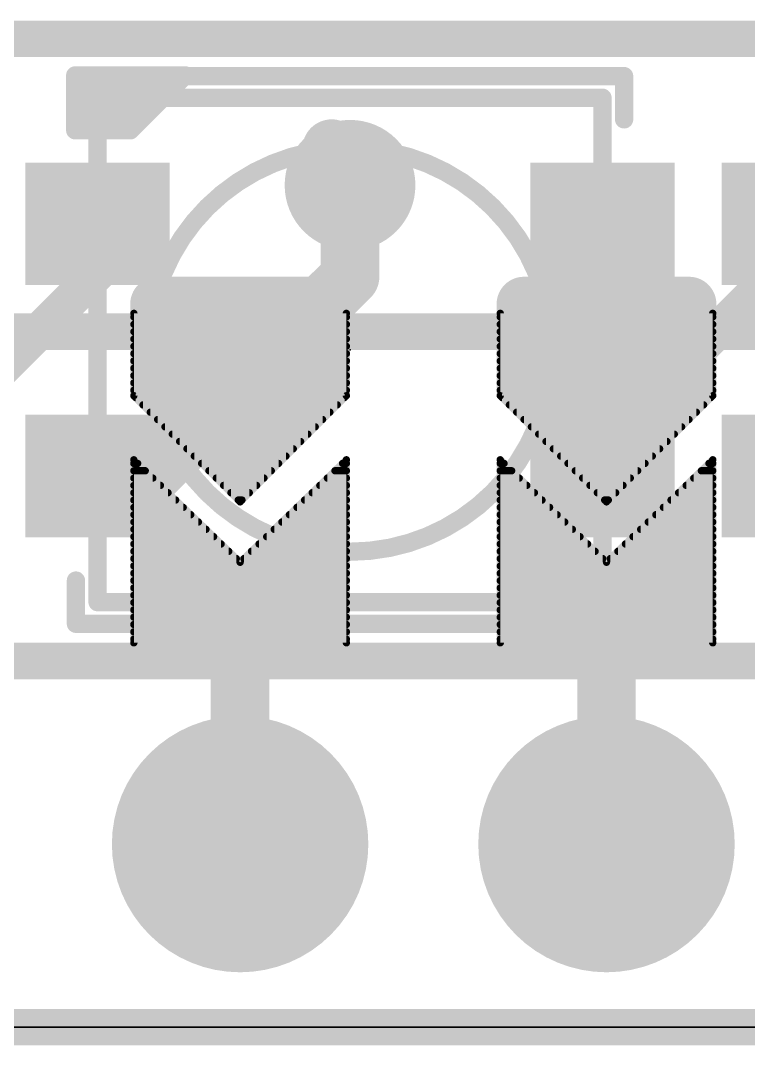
# Model space of a CAD drawing. Extents: x -9.8 to 63.1, y -5.4 to 29.5.
# Drawn here: x 25.15 to 30.19, y -0.13 to 6.98 of the extents above; entities that cross this region are included whole.
import ezdxf

# ---------------------------------------------------------------- set-up
doc = ezdxf.new("R2010")
doc.units = 0
for name, color, linetype in [('1', 12, 'CONTINUOUS'), ('16', 132, 'CONTINUOUS'), ('17', 110, 'CONTINUOUS'), ('18', 110, 'CONTINUOUS'), ('20', 4, 'CONTINUOUS'), ('21', 40, 'CONTINUOUS'), ('23', 53, 'CONTINUOUS'), ('47', 253, 'CONTINUOUS'), ('51', 253, 'CONTINUOUS')]:
    doc.layers.add(name, color=color, linetype=linetype)

# ---------------------------------------------------------------- blocks, each defined once
blk = doc.blocks.new('RECT')
blk.add_solid([(-0.5, -0.5), (0.5, -0.5), (-0.5, 0.5), (0.5, 0.5)])
blk = doc.blocks.new('ROUNDP')
at = {"const_width": 0.5}
blk.add_lwpolyline([(0, -0.25, 1), (0, 0.25, 1), (0, -0.25)], format="xyb", dxfattribs=at)
blk = doc.blocks.new('RECT121920X243840R50')
at = {"const_width": 0.1905}
blk.add_lwpolyline([(0.2858, -0.5715), (0.2858, 0.5715, 0.4142), (0.1905, 0.6668), (-0.1905, 0.6668, 0.4142), (-0.2858, 0.5715), (-0.2858, -0.5715, 0.4142), (-0.1905, -0.6668), (0.1905, -0.6668, 0.4142)], format="xyb", close=True, dxfattribs=at)
blk.add_solid([(-0.2159, -0.5969), (0.2159, -0.5969), (-0.2159, 0.5969), (0.2159, 0.5969)])
blk = doc.blocks.new('ROUNDV')
at = {"const_width": 0.5}
blk.add_lwpolyline([(0, -0.25, 1), (0, 0.25, 1), (0, -0.25)], format="xyb", dxfattribs=at)

msp = doc.modelspace()

# ---------------------------------------------------------------- linework, layer by layer
at = {"layer": '1'}
for points, const_width in [([(7.662, 6.858), (42.249, 6.858)], 0.254), ([(27.432, 5.207), (27.432, 5.842)], 0.4064), ([(25.682, 5.235), (25.682, 5.574)], 0.254), ([(29.182, 4.036), (30.508, 5.362)], 0.254), ([(26.049, 3.824), (27.432, 5.207)], 0.4064), ([(24.356, 3.909), (25.682, 5.235)], 0.254), ([(29.182, 3.824), (29.182, 4.036)], 0.254), ([(25.682, 3.824), (26.049, 3.824)], 0.4064), ([(7.747, 2.54), (45.339, 2.54)], 0.254), ([(0, 0), (50.8, 0)], 0.254)]:
    msp.add_lwpolyline(points, dxfattribs=dict(at, const_width=const_width))
for points, const_width in [([(27.5336, 5.842, 1), (27.3304, 5.842)], 0.2032), ([(25.7455, 5.574, 1), (25.6185, 5.574)], 0.127), ([(27.5038, 5.1352, 1), (27.3602, 5.2788)], 0.2032), ([(25.7269, 5.1901, 1), (25.6371, 5.2799)], 0.127), ([(25.6185, 5.235, 1), (25.7455, 5.235)], 0.127), ([(27.3304, 5.207, 1), (27.5336, 5.207)], 0.2032), ([(29.2455, 4.036, 1), (29.1185, 4.036)], 0.127), ([(29.1371, 4.0809, 1), (29.2269, 3.9911)], 0.127), ([(25.682, 3.9256, 1), (25.682, 3.7224)], 0.2032), ([(25.9772, 3.8958, 1), (26.1208, 3.7522)], 0.2032), ([(26.049, 3.7224, 1), (26.049, 3.9256)], 0.2032), ([(29.1185, 3.824, 1), (29.2455, 3.824)], 0.127)]:
    msp.add_lwpolyline(points, format="xyb", dxfattribs=dict(at, const_width=const_width))
at = {"layer": '16'}
for points, const_width in [([(27.432, 5.969), (27.305, 6.096)], 0.4064), ([(27.432, 5.842), (27.432, 5.969)], 0.4064), ([(25.9334, 4.953), (25.9334, 4.3815)], 0.0508), ([(27.4066, 4.953), (25.9334, 4.953)], 0.0508), ([(27.4066, 4.3815), (27.4066, 4.953)], 0.0508), ([(28.4734, 4.953), (28.4734, 4.3815)], 0.0508), ([(29.9466, 4.953), (28.4734, 4.953)], 0.0508), ([(29.9466, 4.3815), (29.9466, 4.953)], 0.0508), ([(26.67, 4.826), (24.13, 4.826)], 0.254), ([(25.9334, 4.9276), (27.4066, 4.9276)], 0.0508), ([(29.21, 4.826), (26.67, 4.826)], 0.254), ([(28.4734, 4.9276), (29.9466, 4.9276)], 0.0508), ([(31.75, 4.826), (29.21, 4.826)], 0.254), ([(25.9334, 4.8768), (27.4066, 4.8768)], 0.0508), ([(25.9334, 4.826), (27.4066, 4.826)], 0.0508), ([(28.4734, 4.8768), (29.9466, 4.8768)], 0.0508), ([(28.4734, 4.826), (29.9466, 4.826)], 0.0508), ([(25.9334, 4.7752), (27.4066, 4.7752)], 0.0508), ([(28.4734, 4.7752), (29.9466, 4.7752)], 0.0508), ([(25.9334, 4.7244), (27.4066, 4.7244)], 0.0508), ([(25.9334, 4.6736), (27.4066, 4.6736)], 0.0508), ([(28.4734, 4.7244), (29.9466, 4.7244)], 0.0508), ([(28.4734, 4.6736), (29.9466, 4.6736)], 0.0508), ([(25.9334, 4.6228), (27.4066, 4.6228)], 0.0508), ([(28.4734, 4.6228), (29.9466, 4.6228)], 0.0508), ([(25.9334, 4.572), (27.4066, 4.572)], 0.0508), ([(28.4734, 4.572), (29.9466, 4.572)], 0.0508), ([(25.9334, 4.5212), (27.4066, 4.5212)], 0.0508), ([(25.9334, 4.4704), (27.4066, 4.4704)], 0.0508), ([(28.4734, 4.5212), (29.9466, 4.5212)], 0.0508), ([(28.4734, 4.4704), (29.9466, 4.4704)], 0.0508), ([(25.9334, 4.4196), (27.4066, 4.4196)], 0.0508), ([(28.4734, 4.4196), (29.9466, 4.4196)], 0.0508), ([(25.9334, 4.3815), (26.67, 3.6449)], 0.0508), ([(25.9461, 4.3688), (27.3939, 4.3688)], 0.0508), ([(25.9969, 4.318), (27.3431, 4.318)], 0.0508), ([(26.67, 3.6449), (27.4066, 4.3815)], 0.0508), ([(28.4734, 4.3815), (29.21, 3.6449)], 0.0508), ([(28.4861, 4.3688), (29.9339, 4.3688)], 0.0508), ([(28.5369, 4.318), (29.8831, 4.318)], 0.0508), ([(29.21, 3.6449), (29.9466, 4.3815)], 0.0508), ([(26.0477, 4.2672), (27.2923, 4.2672)], 0.0508), ([(28.5877, 4.2672), (29.8323, 4.2672)], 0.0508), ([(26.0985, 4.2164), (27.2415, 4.2164)], 0.0508), ([(28.6385, 4.2164), (29.7815, 4.2164)], 0.0508), ([(26.1493, 4.1656), (27.1907, 4.1656)], 0.0508), ([(26.2001, 4.1148), (27.1399, 4.1148)], 0.0508), ([(28.6893, 4.1656), (29.7307, 4.1656)], 0.0508), ([(28.7401, 4.1148), (29.6799, 4.1148)], 0.0508), ([(26.2509, 4.064), (27.0891, 4.064)], 0.0508), ([(28.7909, 4.064), (29.6291, 4.064)], 0.0508), ([(26.3017, 4.0132), (27.0383, 4.0132)], 0.0508), ([(26.3525, 3.9624), (26.9875, 3.9624)], 0.0508), ([(28.8417, 4.0132), (29.5783, 4.0132)], 0.0508), ([(28.8925, 3.9624), (29.5275, 3.9624)], 0.0508), ([(25.9334, 3.937), (26.67, 3.2258)], 0.0508), ([(25.9334, 2.667), (25.9334, 3.937)], 0.0508), ([(25.9334, 3.9116), (25.9597, 3.9116)], 0.0508), ([(26.4033, 3.9116), (26.9367, 3.9116)], 0.0508), ([(26.67, 3.2258), (27.4066, 3.937)], 0.0508), ([(27.3803, 3.9116), (27.4066, 3.9116)], 0.0508), ([(27.4066, 3.937), (27.4066, 2.667)], 0.0508), ([(28.4734, 3.937), (29.21, 3.2258)], 0.0508), ([(28.4734, 2.667), (28.4734, 3.937)], 0.0508), ([(28.4734, 3.9116), (28.4997, 3.9116)], 0.0508), ([(28.9433, 3.9116), (29.4767, 3.9116)], 0.0508), ([(29.21, 3.2258), (29.9466, 3.937)], 0.0508), ([(29.9203, 3.9116), (29.9466, 3.9116)], 0.0508), ([(29.9466, 3.937), (29.9466, 2.667)], 0.0508), ([(25.9334, 3.8608), (26.0123, 3.8608)], 0.0508), ([(26.4541, 3.8608), (26.8859, 3.8608)], 0.0508), ([(27.3277, 3.8608), (27.4066, 3.8608)], 0.0508), ([(28.4734, 3.8608), (28.5523, 3.8608)], 0.0508), ([(28.9941, 3.8608), (29.4259, 3.8608)], 0.0508), ([(29.8677, 3.8608), (29.9466, 3.8608)], 0.0508), ([(25.9334, 3.81), (26.0649, 3.81)], 0.0508), ([(25.9334, 3.7592), (26.1176, 3.7592)], 0.0508), ([(26.5049, 3.81), (26.8351, 3.81)], 0.0508), ([(26.5557, 3.7592), (26.7843, 3.7592)], 0.0508), ([(27.2225, 3.7592), (27.4066, 3.7592)], 0.0508), ([(27.2751, 3.81), (27.4066, 3.81)], 0.0508), ([(28.4734, 3.81), (28.6049, 3.81)], 0.0508), ([(28.4734, 3.7592), (28.6576, 3.7592)], 0.0508), ([(29.0449, 3.81), (29.3751, 3.81)], 0.0508), ([(29.0957, 3.7592), (29.3243, 3.7592)], 0.0508), ([(29.7625, 3.7592), (29.9466, 3.7592)], 0.0508), ([(29.8151, 3.81), (29.9466, 3.81)], 0.0508), ([(25.9334, 3.7084), (26.1702, 3.7084)], 0.0508), ([(26.6065, 3.7084), (26.7335, 3.7084)], 0.0508), ([(27.1698, 3.7084), (27.4066, 3.7084)], 0.0508), ([(28.4734, 3.7084), (28.7102, 3.7084)], 0.0508), ([(29.1465, 3.7084), (29.2735, 3.7084)], 0.0508), ([(29.7098, 3.7084), (29.9466, 3.7084)], 0.0508), ([(25.9334, 3.6576), (26.2228, 3.6576)], 0.0508), ([(25.9334, 3.6068), (26.2754, 3.6068)], 0.0508), ([(26.6573, 3.6576), (26.6827, 3.6576)], 0.0508), ([(27.0646, 3.6068), (27.4066, 3.6068)], 0.0508), ([(27.1172, 3.6576), (27.4066, 3.6576)], 0.0508), ([(28.4734, 3.6576), (28.7628, 3.6576)], 0.0508), ([(28.4734, 3.6068), (28.8154, 3.6068)], 0.0508), ([(29.1973, 3.6576), (29.2227, 3.6576)], 0.0508), ([(29.6046, 3.6068), (29.9466, 3.6068)], 0.0508), ([(29.6572, 3.6576), (29.9466, 3.6576)], 0.0508), ([(25.9334, 3.556), (26.328, 3.556)], 0.0508), ([(27.012, 3.556), (27.4066, 3.556)], 0.0508), ([(28.4734, 3.556), (28.868, 3.556)], 0.0508), ([(29.552, 3.556), (29.9466, 3.556)], 0.0508), ([(25.9334, 3.5052), (26.3806, 3.5052)], 0.0508), ([(26.9594, 3.5052), (27.4066, 3.5052)], 0.0508), ([(28.4734, 3.5052), (28.9206, 3.5052)], 0.0508), ([(29.4994, 3.5052), (29.9466, 3.5052)], 0.0508), ([(25.9334, 3.4544), (26.4332, 3.4544)], 0.0508), ([(25.9334, 3.4036), (26.4859, 3.4036)], 0.0508), ([(26.8542, 3.4036), (27.4066, 3.4036)], 0.0508), ([(26.9068, 3.4544), (27.4066, 3.4544)], 0.0508), ([(28.4734, 3.4544), (28.9732, 3.4544)], 0.0508), ([(28.4734, 3.4036), (29.0259, 3.4036)], 0.0508), ([(29.3941, 3.4036), (29.9466, 3.4036)], 0.0508), ([(29.4468, 3.4544), (29.9466, 3.4544)], 0.0508), ([(25.9334, 3.3528), (26.5385, 3.3528)], 0.0508), ([(26.8015, 3.3528), (27.4066, 3.3528)], 0.0508), ([(28.4734, 3.3528), (29.0785, 3.3528)], 0.0508), ([(29.3415, 3.3528), (29.9466, 3.3528)], 0.0508), ([(25.9334, 3.302), (26.5911, 3.302)], 0.0508), ([(25.9334, 3.2512), (26.6437, 3.2512)], 0.0508), ([(26.6963, 3.2512), (27.4066, 3.2512)], 0.0508), ([(26.7489, 3.302), (27.4066, 3.302)], 0.0508), ([(28.4734, 3.302), (29.1311, 3.302)], 0.0508), ([(28.4734, 3.2512), (29.1837, 3.2512)], 0.0508), ([(29.2363, 3.2512), (29.9466, 3.2512)], 0.0508), ([(29.2889, 3.302), (29.9466, 3.302)], 0.0508), ([(25.9334, 3.2004), (27.4066, 3.2004)], 0.0508), ([(28.4734, 3.2004), (29.9466, 3.2004)], 0.0508), ([(25.9334, 3.1496), (27.4066, 3.1496)], 0.0508), ([(28.4734, 3.1496), (29.9466, 3.1496)], 0.0508), ([(25.9334, 3.0988), (27.4066, 3.0988)], 0.0508), ([(25.9334, 3.048), (27.4066, 3.048)], 0.0508), ([(28.4734, 3.0988), (29.9466, 3.0988)], 0.0508), ([(28.4734, 3.048), (29.9466, 3.048)], 0.0508), ([(25.9334, 2.9972), (27.4066, 2.9972)], 0.0508), ([(26.67, 1.27), (26.67, 2.794)], 0.4064), ([(28.4734, 2.9972), (29.9466, 2.9972)], 0.0508), ([(29.21, 1.27), (29.21, 2.794)], 0.4064), ([(25.9334, 2.9464), (27.4066, 2.9464)], 0.0508), ([(25.9334, 2.8956), (27.4066, 2.8956)], 0.0508), ([(28.4734, 2.9464), (29.9466, 2.9464)], 0.0508), ([(28.4734, 2.8956), (29.9466, 2.8956)], 0.0508), ([(25.9334, 2.8448), (27.4066, 2.8448)], 0.0508), ([(28.4734, 2.8448), (29.9466, 2.8448)], 0.0508), ([(25.9334, 2.794), (27.4066, 2.794)], 0.0508), ([(28.4734, 2.794), (29.9466, 2.794)], 0.0508), ([(25.9334, 2.7432), (27.4066, 2.7432)], 0.0508), ([(25.9334, 2.6924), (27.4066, 2.6924)], 0.0508), ([(28.4734, 2.7432), (29.9466, 2.7432)], 0.0508), ([(28.4734, 2.6924), (29.9466, 2.6924)], 0.0508), ([(27.4066, 2.667), (25.9334, 2.667)], 0.0508), ([(29.9466, 2.667), (28.4734, 2.667)], 0.0508), ([(0, 0), (50.8, 0)], 0.254)]:
    msp.add_lwpolyline(points, dxfattribs=dict(at, const_width=const_width))
for points, const_width in [([(27.3768, 6.1678, 1), (27.2332, 6.0242)], 0.2032), ([(27.5336, 5.969, 1), (27.3304, 5.969)], 0.2032), ([(27.3602, 5.8972, 1), (27.5038, 6.0408)], 0.2032), ([(27.3304, 5.842, 1), (27.5336, 5.842)], 0.2032), ([(25.9461, 4.953, 1), (25.9207, 4.953)], 0.0254), ([(25.9334, 4.9657, 1), (25.9334, 4.9403)], 0.0254), ([(27.4193, 4.953, 1), (27.3939, 4.953)], 0.0254), ([(27.4066, 4.9403, 1), (27.4066, 4.9657)], 0.0254), ([(28.4861, 4.953, 1), (28.4607, 4.953)], 0.0254), ([(28.4734, 4.9657, 1), (28.4734, 4.9403)], 0.0254), ([(29.9593, 4.953, 1), (29.9339, 4.953)], 0.0254), ([(29.9466, 4.9403, 1), (29.9466, 4.9657)], 0.0254), ([(25.9334, 4.9403, 1), (25.9334, 4.9149)], 0.0254), ([(26.67, 4.8895, 1), (26.67, 4.7625)], 0.127), ([(26.67, 4.7625, 1), (26.67, 4.8895)], 0.127), ([(27.4066, 4.9149, 1), (27.4066, 4.9403)], 0.0254), ([(28.4734, 4.9403, 1), (28.4734, 4.9149)], 0.0254), ([(29.21, 4.8895, 1), (29.21, 4.7625)], 0.127), ([(29.21, 4.7625, 1), (29.21, 4.8895)], 0.127), ([(29.9466, 4.9149, 1), (29.9466, 4.9403)], 0.0254), ([(25.9334, 4.8895, 1), (25.9334, 4.8641)], 0.0254), ([(25.9334, 4.8387, 1), (25.9334, 4.8133)], 0.0254), ([(27.4066, 4.8641, 1), (27.4066, 4.8895)], 0.0254), ([(27.4066, 4.8133, 1), (27.4066, 4.8387)], 0.0254), ([(28.4734, 4.8895, 1), (28.4734, 4.8641)], 0.0254), ([(28.4734, 4.8387, 1), (28.4734, 4.8133)], 0.0254), ([(29.9466, 4.8641, 1), (29.9466, 4.8895)], 0.0254), ([(29.9466, 4.8133, 1), (29.9466, 4.8387)], 0.0254), ([(25.9334, 4.7879, 1), (25.9334, 4.7625)], 0.0254), ([(27.4066, 4.7625, 1), (27.4066, 4.7879)], 0.0254), ([(28.4734, 4.7879, 1), (28.4734, 4.7625)], 0.0254), ([(29.9466, 4.7625, 1), (29.9466, 4.7879)], 0.0254), ([(25.9334, 4.7371, 1), (25.9334, 4.7117)], 0.0254), ([(25.9334, 4.6863, 1), (25.9334, 4.6609)], 0.0254), ([(27.4066, 4.7117, 1), (27.4066, 4.7371)], 0.0254), ([(27.4066, 4.6609, 1), (27.4066, 4.6863)], 0.0254), ([(28.4734, 4.7371, 1), (28.4734, 4.7117)], 0.0254), ([(28.4734, 4.6863, 1), (28.4734, 4.6609)], 0.0254), ([(29.9466, 4.7117, 1), (29.9466, 4.7371)], 0.0254), ([(29.9466, 4.6609, 1), (29.9466, 4.6863)], 0.0254), ([(25.9334, 4.6355, 1), (25.9334, 4.6101)], 0.0254), ([(27.4066, 4.6101, 1), (27.4066, 4.6355)], 0.0254), ([(28.4734, 4.6355, 1), (28.4734, 4.6101)], 0.0254), ([(29.9466, 4.6101, 1), (29.9466, 4.6355)], 0.0254), ([(25.9334, 4.5847, 1), (25.9334, 4.5593)], 0.0254), ([(27.4066, 4.5593, 1), (27.4066, 4.5847)], 0.0254), ([(28.4734, 4.5847, 1), (28.4734, 4.5593)], 0.0254), ([(29.9466, 4.5593, 1), (29.9466, 4.5847)], 0.0254), ([(25.9334, 4.5339, 1), (25.9334, 4.5085)], 0.0254), ([(25.9334, 4.4831, 1), (25.9334, 4.4577)], 0.0254), ([(27.4066, 4.5085, 1), (27.4066, 4.5339)], 0.0254), ([(27.4066, 4.4577, 1), (27.4066, 4.4831)], 0.0254), ([(28.4734, 4.5339, 1), (28.4734, 4.5085)], 0.0254), ([(28.4734, 4.4831, 1), (28.4734, 4.4577)], 0.0254), ([(29.9466, 4.5085, 1), (29.9466, 4.5339)], 0.0254), ([(29.9466, 4.4577, 1), (29.9466, 4.4831)], 0.0254), ([(25.9334, 4.4323, 1), (25.9334, 4.4069)], 0.0254), ([(27.4066, 4.4069, 1), (27.4066, 4.4323)], 0.0254), ([(28.4734, 4.4323, 1), (28.4734, 4.4069)], 0.0254), ([(29.9466, 4.4069, 1), (29.9466, 4.4323)], 0.0254), ([(25.9424, 4.3905, 1), (25.9244, 4.3725)], 0.0254), ([(25.9207, 4.3815, 1), (25.9461, 4.3815)], 0.0254), ([(25.9461, 4.3815, 1), (25.9461, 4.3561)], 0.0254), ([(25.9969, 4.3307, 1), (25.9969, 4.3053)], 0.0254), ([(27.3431, 4.3053, 1), (27.3431, 4.3307)], 0.0254), ([(27.3939, 4.3815, 1), (27.4193, 4.3815)], 0.0254), ([(27.3939, 4.3561, 1), (27.3939, 4.3815)], 0.0254), ([(27.4156, 4.3725, 1), (27.3976, 4.3905)], 0.0254), ([(28.4824, 4.3905, 1), (28.4644, 4.3725)], 0.0254), ([(28.4607, 4.3815, 1), (28.4861, 4.3815)], 0.0254), ([(28.4861, 4.3815, 1), (28.4861, 4.3561)], 0.0254), ([(28.5369, 4.3307, 1), (28.5369, 4.3053)], 0.0254), ([(29.8831, 4.3053, 1), (29.8831, 4.3307)], 0.0254), ([(29.9339, 4.3815, 1), (29.9593, 4.3815)], 0.0254), ([(29.9339, 4.3561, 1), (29.9339, 4.3815)], 0.0254), ([(29.9556, 4.3725, 1), (29.9376, 4.3905)], 0.0254), ([(26.0477, 4.2799, 1), (26.0477, 4.2545)], 0.0254), ([(27.2923, 4.2545, 1), (27.2923, 4.2799)], 0.0254), ([(28.5877, 4.2799, 1), (28.5877, 4.2545)], 0.0254), ([(29.8323, 4.2545, 1), (29.8323, 4.2799)], 0.0254), ([(26.0985, 4.2291, 1), (26.0985, 4.2037)], 0.0254), ([(27.2415, 4.2037, 1), (27.2415, 4.2291)], 0.0254), ([(28.6385, 4.2291, 1), (28.6385, 4.2037)], 0.0254), ([(29.7815, 4.2037, 1), (29.7815, 4.2291)], 0.0254), ([(26.1493, 4.1783, 1), (26.1493, 4.1529)], 0.0254), ([(26.2001, 4.1275, 1), (26.2001, 4.1021)], 0.0254), ([(27.1399, 4.1021, 1), (27.1399, 4.1275)], 0.0254), ([(27.1907, 4.1529, 1), (27.1907, 4.1783)], 0.0254), ([(28.6893, 4.1783, 1), (28.6893, 4.1529)], 0.0254), ([(28.7401, 4.1275, 1), (28.7401, 4.1021)], 0.0254), ([(29.6799, 4.1021, 1), (29.6799, 4.1275)], 0.0254), ([(29.7307, 4.1529, 1), (29.7307, 4.1783)], 0.0254), ([(26.2509, 4.0767, 1), (26.2509, 4.0513)], 0.0254), ([(27.0891, 4.0513, 1), (27.0891, 4.0767)], 0.0254), ([(28.7909, 4.0767, 1), (28.7909, 4.0513)], 0.0254), ([(29.6291, 4.0513, 1), (29.6291, 4.0767)], 0.0254), ([(26.3017, 4.0259, 1), (26.3017, 4.0005)], 0.0254), ([(26.3525, 3.9751, 1), (26.3525, 3.9497)], 0.0254), ([(26.9875, 3.9497, 1), (26.9875, 3.9751)], 0.0254), ([(27.0383, 4.0005, 1), (27.0383, 4.0259)], 0.0254), ([(28.8417, 4.0259, 1), (28.8417, 4.0005)], 0.0254), ([(28.8925, 3.9751, 1), (28.8925, 3.9497)], 0.0254), ([(29.5275, 3.9497, 1), (29.5275, 3.9751)], 0.0254), ([(29.5783, 4.0005, 1), (29.5783, 4.0259)], 0.0254), ([(25.9422, 3.9461, 1), (25.9246, 3.9279)], 0.0254), ([(25.9461, 3.937, 1), (25.9207, 3.937)], 0.0254), ([(25.9334, 3.9243, 1), (25.9334, 3.8989)], 0.0254), ([(25.9597, 3.8989, 1), (25.9597, 3.9243)], 0.0254), ([(26.4033, 3.9243, 1), (26.4033, 3.8989)], 0.0254), ([(26.9367, 3.8989, 1), (26.9367, 3.9243)], 0.0254), ([(27.3803, 3.9243, 1), (27.3803, 3.8989)], 0.0254), ([(27.4193, 3.937, 1), (27.3939, 3.937)], 0.0254), ([(27.4154, 3.9279, 1), (27.3978, 3.9461)], 0.0254), ([(27.4066, 3.8989, 1), (27.4066, 3.9243)], 0.0254), ([(28.4822, 3.9461, 1), (28.4646, 3.9279)], 0.0254), ([(28.4861, 3.937, 1), (28.4607, 3.937)], 0.0254), ([(28.4734, 3.9243, 1), (28.4734, 3.8989)], 0.0254), ([(28.4997, 3.8989, 1), (28.4997, 3.9243)], 0.0254), ([(28.9433, 3.9243, 1), (28.9433, 3.8989)], 0.0254), ([(29.4767, 3.8989, 1), (29.4767, 3.9243)], 0.0254), ([(29.9203, 3.9243, 1), (29.9203, 3.8989)], 0.0254), ([(29.9593, 3.937, 1), (29.9339, 3.937)], 0.0254), ([(29.9554, 3.9279, 1), (29.9378, 3.9461)], 0.0254), ([(29.9466, 3.8989, 1), (29.9466, 3.9243)], 0.0254), ([(25.9334, 3.8735, 1), (25.9334, 3.8481)], 0.0254), ([(26.0123, 3.8481, 1), (26.0123, 3.8735)], 0.0254), ([(26.4541, 3.8735, 1), (26.4541, 3.8481)], 0.0254), ([(26.8859, 3.8481, 1), (26.8859, 3.8735)], 0.0254), ([(27.3277, 3.8735, 1), (27.3277, 3.8481)], 0.0254), ([(27.4066, 3.8481, 1), (27.4066, 3.8735)], 0.0254), ([(28.4734, 3.8735, 1), (28.4734, 3.8481)], 0.0254), ([(28.5523, 3.8481, 1), (28.5523, 3.8735)], 0.0254), ([(28.9941, 3.8735, 1), (28.9941, 3.8481)], 0.0254), ([(29.4259, 3.8481, 1), (29.4259, 3.8735)], 0.0254), ([(29.8677, 3.8735, 1), (29.8677, 3.8481)], 0.0254), ([(29.9466, 3.8481, 1), (29.9466, 3.8735)], 0.0254), ([(25.9334, 3.8227, 1), (25.9334, 3.7973)], 0.0254), ([(25.9334, 3.7719, 1), (25.9334, 3.7465)], 0.0254), ([(26.0649, 3.7973, 1), (26.0649, 3.8227)], 0.0254), ([(26.1176, 3.7465, 1), (26.1176, 3.7719)], 0.0254), ([(26.5049, 3.8227, 1), (26.5049, 3.7973)], 0.0254), ([(26.5557, 3.7719, 1), (26.5557, 3.7465)], 0.0254), ([(26.7843, 3.7465, 1), (26.7843, 3.7719)], 0.0254), ([(26.8351, 3.7973, 1), (26.8351, 3.8227)], 0.0254), ([(27.2225, 3.7719, 1), (27.2225, 3.7465)], 0.0254), ([(27.2751, 3.8227, 1), (27.2751, 3.7973)], 0.0254), ([(27.4066, 3.7973, 1), (27.4066, 3.8227)], 0.0254), ([(27.4066, 3.7465, 1), (27.4066, 3.7719)], 0.0254), ([(28.4734, 3.8227, 1), (28.4734, 3.7973)], 0.0254), ([(28.4734, 3.7719, 1), (28.4734, 3.7465)], 0.0254), ([(28.6049, 3.7973, 1), (28.6049, 3.8227)], 0.0254), ([(28.6576, 3.7465, 1), (28.6576, 3.7719)], 0.0254), ([(29.0449, 3.8227, 1), (29.0449, 3.7973)], 0.0254), ([(29.0957, 3.7719, 1), (29.0957, 3.7465)], 0.0254), ([(29.3243, 3.7465, 1), (29.3243, 3.7719)], 0.0254), ([(29.3751, 3.7973, 1), (29.3751, 3.8227)], 0.0254), ([(29.7625, 3.7719, 1), (29.7625, 3.7465)], 0.0254), ([(29.8151, 3.8227, 1), (29.8151, 3.7973)], 0.0254), ([(29.9466, 3.7973, 1), (29.9466, 3.8227)], 0.0254), ([(29.9466, 3.7465, 1), (29.9466, 3.7719)], 0.0254), ([(25.9334, 3.7211, 1), (25.9334, 3.6957)], 0.0254), ([(26.1702, 3.6957, 1), (26.1702, 3.7211)], 0.0254), ([(26.6065, 3.7211, 1), (26.6065, 3.6957)], 0.0254), ([(26.7335, 3.6957, 1), (26.7335, 3.7211)], 0.0254), ([(27.1698, 3.7211, 1), (27.1698, 3.6957)], 0.0254), ([(27.4066, 3.6957, 1), (27.4066, 3.7211)], 0.0254), ([(28.4734, 3.7211, 1), (28.4734, 3.6957)], 0.0254), ([(28.7102, 3.6957, 1), (28.7102, 3.7211)], 0.0254), ([(29.1465, 3.7211, 1), (29.1465, 3.6957)], 0.0254), ([(29.2735, 3.6957, 1), (29.2735, 3.7211)], 0.0254), ([(29.7098, 3.7211, 1), (29.7098, 3.6957)], 0.0254), ([(29.9466, 3.6957, 1), (29.9466, 3.7211)], 0.0254), ([(25.9334, 3.6703, 1), (25.9334, 3.6449)], 0.0254), ([(25.9334, 3.6195, 1), (25.9334, 3.5941)], 0.0254), ([(26.2228, 3.6449, 1), (26.2228, 3.6703)], 0.0254), ([(26.2754, 3.5941, 1), (26.2754, 3.6195)], 0.0254), ([(26.6573, 3.6703, 1), (26.6573, 3.6449)], 0.0254), ([(26.661, 3.6539, 1), (26.679, 3.6359)], 0.0254), ([(26.661, 3.6359, 1), (26.679, 3.6539)], 0.0254), ([(26.6827, 3.6449, 1), (26.6827, 3.6703)], 0.0254), ([(27.0646, 3.6195, 1), (27.0646, 3.5941)], 0.0254), ([(27.1172, 3.6703, 1), (27.1172, 3.6449)], 0.0254), ([(27.4066, 3.6449, 1), (27.4066, 3.6703)], 0.0254), ([(27.4066, 3.5941, 1), (27.4066, 3.6195)], 0.0254), ([(28.4734, 3.6703, 1), (28.4734, 3.6449)], 0.0254), ([(28.4734, 3.6195, 1), (28.4734, 3.5941)], 0.0254), ([(28.7628, 3.6449, 1), (28.7628, 3.6703)], 0.0254), ([(28.8154, 3.5941, 1), (28.8154, 3.6195)], 0.0254), ([(29.1973, 3.6703, 1), (29.1973, 3.6449)], 0.0254), ([(29.201, 3.6539, 1), (29.219, 3.6359)], 0.0254), ([(29.201, 3.6359, 1), (29.219, 3.6539)], 0.0254), ([(29.2227, 3.6449, 1), (29.2227, 3.6703)], 0.0254), ([(29.6046, 3.6195, 1), (29.6046, 3.5941)], 0.0254), ([(29.6572, 3.6703, 1), (29.6572, 3.6449)], 0.0254), ([(29.9466, 3.6449, 1), (29.9466, 3.6703)], 0.0254), ([(29.9466, 3.5941, 1), (29.9466, 3.6195)], 0.0254), ([(25.9334, 3.5687, 1), (25.9334, 3.5433)], 0.0254), ([(26.328, 3.5433, 1), (26.328, 3.5687)], 0.0254), ([(27.012, 3.5687, 1), (27.012, 3.5433)], 0.0254), ([(27.4066, 3.5433, 1), (27.4066, 3.5687)], 0.0254), ([(28.4734, 3.5687, 1), (28.4734, 3.5433)], 0.0254), ([(28.868, 3.5433, 1), (28.868, 3.5687)], 0.0254), ([(29.552, 3.5687, 1), (29.552, 3.5433)], 0.0254), ([(29.9466, 3.5433, 1), (29.9466, 3.5687)], 0.0254), ([(25.9334, 3.5179, 1), (25.9334, 3.4925)], 0.0254), ([(26.3806, 3.4925, 1), (26.3806, 3.5179)], 0.0254), ([(26.9594, 3.5179, 1), (26.9594, 3.4925)], 0.0254), ([(27.4066, 3.4925, 1), (27.4066, 3.5179)], 0.0254), ([(28.4734, 3.5179, 1), (28.4734, 3.4925)], 0.0254), ([(28.9206, 3.4925, 1), (28.9206, 3.5179)], 0.0254), ([(29.4994, 3.5179, 1), (29.4994, 3.4925)], 0.0254), ([(29.9466, 3.4925, 1), (29.9466, 3.5179)], 0.0254), ([(25.9334, 3.4671, 1), (25.9334, 3.4417)], 0.0254), ([(25.9334, 3.4163, 1), (25.9334, 3.3909)], 0.0254), ([(26.4332, 3.4417, 1), (26.4332, 3.4671)], 0.0254), ([(26.4859, 3.3909, 1), (26.4859, 3.4163)], 0.0254), ([(26.8542, 3.4163, 1), (26.8542, 3.3909)], 0.0254), ([(26.9068, 3.4671, 1), (26.9068, 3.4417)], 0.0254), ([(27.4066, 3.4417, 1), (27.4066, 3.4671)], 0.0254), ([(27.4066, 3.3909, 1), (27.4066, 3.4163)], 0.0254), ([(28.4734, 3.4671, 1), (28.4734, 3.4417)], 0.0254), ([(28.4734, 3.4163, 1), (28.4734, 3.3909)], 0.0254), ([(28.9732, 3.4417, 1), (28.9732, 3.4671)], 0.0254), ([(29.0259, 3.3909, 1), (29.0259, 3.4163)], 0.0254), ([(29.3941, 3.4163, 1), (29.3941, 3.3909)], 0.0254), ([(29.4468, 3.4671, 1), (29.4468, 3.4417)], 0.0254), ([(29.9466, 3.4417, 1), (29.9466, 3.4671)], 0.0254), ([(29.9466, 3.3909, 1), (29.9466, 3.4163)], 0.0254), ([(25.9334, 3.3655, 1), (25.9334, 3.3401)], 0.0254), ([(26.5385, 3.3401, 1), (26.5385, 3.3655)], 0.0254), ([(26.8015, 3.3655, 1), (26.8015, 3.3401)], 0.0254), ([(27.4066, 3.3401, 1), (27.4066, 3.3655)], 0.0254), ([(28.4734, 3.3655, 1), (28.4734, 3.3401)], 0.0254), ([(29.0785, 3.3401, 1), (29.0785, 3.3655)], 0.0254), ([(29.3415, 3.3655, 1), (29.3415, 3.3401)], 0.0254), ([(29.9466, 3.3401, 1), (29.9466, 3.3655)], 0.0254), ([(25.9334, 3.3147, 1), (25.9334, 3.2893)], 0.0254), ([(25.9334, 3.2639, 1), (25.9334, 3.2385)], 0.0254), ([(26.5911, 3.2893, 1), (26.5911, 3.3147)], 0.0254), ([(26.6437, 3.2385, 1), (26.6437, 3.2639)], 0.0254), ([(26.6963, 3.2639, 1), (26.6963, 3.2385)], 0.0254), ([(26.7489, 3.3147, 1), (26.7489, 3.2893)], 0.0254), ([(27.4066, 3.2893, 1), (27.4066, 3.3147)], 0.0254), ([(27.4066, 3.2385, 1), (27.4066, 3.2639)], 0.0254), ([(28.4734, 3.3147, 1), (28.4734, 3.2893)], 0.0254), ([(28.4734, 3.2639, 1), (28.4734, 3.2385)], 0.0254), ([(29.1311, 3.2893, 1), (29.1311, 3.3147)], 0.0254), ([(29.1837, 3.2385, 1), (29.1837, 3.2639)], 0.0254), ([(29.2363, 3.2639, 1), (29.2363, 3.2385)], 0.0254), ([(29.2889, 3.3147, 1), (29.2889, 3.2893)], 0.0254), ([(29.9466, 3.2893, 1), (29.9466, 3.3147)], 0.0254), ([(29.9466, 3.2385, 1), (29.9466, 3.2639)], 0.0254), ([(25.9334, 3.2131, 1), (25.9334, 3.1877)], 0.0254), ([(26.6612, 3.2349, 1), (26.6788, 3.2167)], 0.0254), ([(26.6612, 3.2167, 1), (26.6788, 3.2349)], 0.0254), ([(27.4066, 3.1877, 1), (27.4066, 3.2131)], 0.0254), ([(28.4734, 3.2131, 1), (28.4734, 3.1877)], 0.0254), ([(29.2012, 3.2349, 1), (29.2188, 3.2167)], 0.0254), ([(29.2012, 3.2167, 1), (29.2188, 3.2349)], 0.0254), ([(29.9466, 3.1877, 1), (29.9466, 3.2131)], 0.0254), ([(25.9334, 3.1623, 1), (25.9334, 3.1369)], 0.0254), ([(27.4066, 3.1369, 1), (27.4066, 3.1623)], 0.0254), ([(28.4734, 3.1623, 1), (28.4734, 3.1369)], 0.0254), ([(29.9466, 3.1369, 1), (29.9466, 3.1623)], 0.0254), ([(25.9334, 3.1115, 1), (25.9334, 3.0861)], 0.0254), ([(25.9334, 3.0607, 1), (25.9334, 3.0353)], 0.0254), ([(27.4066, 3.0861, 1), (27.4066, 3.1115)], 0.0254), ([(27.4066, 3.0353, 1), (27.4066, 3.0607)], 0.0254), ([(28.4734, 3.1115, 1), (28.4734, 3.0861)], 0.0254), ([(28.4734, 3.0607, 1), (28.4734, 3.0353)], 0.0254), ([(29.9466, 3.0861, 1), (29.9466, 3.1115)], 0.0254), ([(29.9466, 3.0353, 1), (29.9466, 3.0607)], 0.0254), ([(25.9334, 3.0099, 1), (25.9334, 2.9845)], 0.0254), ([(26.7716, 2.794, 1), (26.5684, 2.794)], 0.2032), ([(27.4066, 2.9845, 1), (27.4066, 3.0099)], 0.0254), ([(28.4734, 3.0099, 1), (28.4734, 2.9845)], 0.0254), ([(29.3116, 2.794, 1), (29.1084, 2.794)], 0.2032), ([(29.9466, 2.9845, 1), (29.9466, 3.0099)], 0.0254), ([(25.9334, 2.9591, 1), (25.9334, 2.9337)], 0.0254), ([(25.9334, 2.9083, 1), (25.9334, 2.8829)], 0.0254), ([(27.4066, 2.9337, 1), (27.4066, 2.9591)], 0.0254), ([(27.4066, 2.8829, 1), (27.4066, 2.9083)], 0.0254), ([(28.4734, 2.9591, 1), (28.4734, 2.9337)], 0.0254), ([(28.4734, 2.9083, 1), (28.4734, 2.8829)], 0.0254), ([(29.9466, 2.9337, 1), (29.9466, 2.9591)], 0.0254), ([(29.9466, 2.8829, 1), (29.9466, 2.9083)], 0.0254), ([(25.9334, 2.8575, 1), (25.9334, 2.8321)], 0.0254), ([(27.4066, 2.8321, 1), (27.4066, 2.8575)], 0.0254), ([(28.4734, 2.8575, 1), (28.4734, 2.8321)], 0.0254), ([(29.9466, 2.8321, 1), (29.9466, 2.8575)], 0.0254), ([(25.9334, 2.8067, 1), (25.9334, 2.7813)], 0.0254), ([(27.4066, 2.7813, 1), (27.4066, 2.8067)], 0.0254), ([(28.4734, 2.8067, 1), (28.4734, 2.7813)], 0.0254), ([(29.9466, 2.7813, 1), (29.9466, 2.8067)], 0.0254), ([(25.9334, 2.7559, 1), (25.9334, 2.7305)], 0.0254), ([(25.9334, 2.7051, 1), (25.9334, 2.6797)], 0.0254), ([(27.4066, 2.7305, 1), (27.4066, 2.7559)], 0.0254), ([(27.4066, 2.6797, 1), (27.4066, 2.7051)], 0.0254), ([(28.4734, 2.7559, 1), (28.4734, 2.7305)], 0.0254), ([(28.4734, 2.7051, 1), (28.4734, 2.6797)], 0.0254), ([(29.9466, 2.7305, 1), (29.9466, 2.7559)], 0.0254), ([(29.9466, 2.6797, 1), (29.9466, 2.7051)], 0.0254), ([(25.9334, 2.6797, 1), (25.9334, 2.6543)], 0.0254), ([(25.9207, 2.667, 1), (25.9461, 2.667)], 0.0254), ([(27.3939, 2.667, 1), (27.4193, 2.667)], 0.0254), ([(27.4066, 2.6543, 1), (27.4066, 2.6797)], 0.0254), ([(28.4734, 2.6797, 1), (28.4734, 2.6543)], 0.0254), ([(28.4607, 2.667, 1), (28.4861, 2.667)], 0.0254), ([(29.9339, 2.667, 1), (29.9593, 2.667)], 0.0254), ([(29.9466, 2.6543, 1), (29.9466, 2.6797)], 0.0254), ([(26.5684, 1.27, 1), (26.7716, 1.27)], 0.2032), ([(29.1084, 1.27, 1), (29.3116, 1.27)], 0.2032)]:
    msp.add_lwpolyline(points, format="xyb", dxfattribs=dict(at, const_width=const_width))
at = {"layer": '20'}
for p, q in [((48.26, 0), (2.54, 0)), ((2.54, 0), (48.26, 0))]:
    msp.add_line(p, q, dxfattribs=at)
at = {"layer": '21', "const_width": 0.127}
for points in [[(25.527, 6.604), (25.527, 6.223)], [(26.289, 6.604), (25.527, 6.604)], [(25.532, 6.299), (25.532, 6.599)], [(25.532, 6.599), (29.332, 6.599)], [(25.908, 6.223), (26.289, 6.604)], [(29.332, 6.599), (29.332, 6.299)], [(25.527, 6.477), (26.162, 6.477)], [(25.527, 6.35), (26.035, 6.35)], [(25.527, 6.223), (25.908, 6.223)], [(25.527, 6.223), (25.908, 6.223)], [(25.532, 3.099), (25.532, 2.799)], [(29.332, 2.799), (29.332, 3.099)], [(25.532, 2.799), (29.332, 2.799)]]:
    msp.add_lwpolyline(points, dxfattribs=at)
at = {"layer": '21', "const_width": 0.0635}
for points in [[(25.5587, 6.604, 1), (25.4953, 6.604)], [(25.527, 6.6357, 1), (25.527, 6.5723)], [(25.5637, 6.599, 1), (25.5003, 6.599)], [(25.532, 6.6307, 1), (25.532, 6.5673)], [(26.3115, 6.5815, 1), (26.2665, 6.6265)], [(26.289, 6.5723, 1), (26.289, 6.6357)], [(29.3637, 6.599, 1), (29.3003, 6.599)], [(29.332, 6.5673, 1), (29.332, 6.6307)], [(25.527, 6.5088, 1), (25.527, 6.4453)], [(26.162, 6.4453, 1), (26.162, 6.5088)], [(25.527, 6.3818, 1), (25.527, 6.3183)], [(26.035, 6.3183, 1), (26.035, 6.3818)], [(25.5003, 6.299, 1), (25.5637, 6.299)], [(29.3003, 6.299, 1), (29.3637, 6.299)], [(25.527, 6.2547, 1), (25.527, 6.1913)], [(25.527, 6.2547, 1), (25.527, 6.1913)], [(25.8855, 6.2455, 1), (25.9305, 6.2005)], [(25.908, 6.1913, 1), (25.908, 6.2547)], [(25.908, 6.1913, 1), (25.908, 6.2547)], [(25.4953, 6.223, 1), (25.5587, 6.223)], [(25.5637, 3.099, 1), (25.5003, 3.099)], [(29.3637, 3.099, 1), (29.3003, 3.099)], [(25.532, 2.8308, 1), (25.532, 2.7672)], [(29.332, 2.7672, 1), (29.332, 2.8308)], [(25.5003, 2.799, 1), (25.5637, 2.799)], [(29.3003, 2.799, 1), (29.3637, 2.799)]]:
    msp.add_lwpolyline(points, format="xyb", dxfattribs=at)
at = {"layer": '23'}
msp.add_point((27.432, 4.699), dxfattribs=at)
at = {"layer": '47', "const_width": 0.13}
msp.add_lwpolyline([(20.955, 0), (63.037, 0)], dxfattribs=at)
at = {"layer": '51'}
for points, const_width in [([(25.682, 6.4808, 1), (25.682, 6.4173)], 0.0635), ([(25.7138, 6.449, 1), (25.6503, 6.449)], 0.0635), ([(29.2138, 6.449, 1), (29.1503, 6.449)], 0.0635), ([(29.182, 6.4173, 1), (29.182, 6.4808)], 0.0635), ([(27.432, 3.299, 1), (27.432, 6.099, 1), (27.432, 3.299)], 0.127), ([(25.682, 2.9808, 1), (25.682, 2.9173)], 0.0635), ([(29.182, 2.9173, 1), (29.182, 2.9808)], 0.0635), ([(25.6503, 2.949, 1), (25.7138, 2.949)], 0.0635), ([(29.1503, 2.949, 1), (29.2138, 2.949)], 0.0635)]:
    msp.add_lwpolyline(points, format="xyb", dxfattribs=dict(at, const_width=const_width))
at = {"layer": '51', "const_width": 0.127}
for points in [[(25.682, 6.449), (29.182, 6.449)], [(25.682, 2.949), (25.682, 6.449)], [(29.182, 6.449), (29.182, 2.949)], [(29.182, 2.949), (25.682, 2.949)]]:
    msp.add_lwpolyline(points, dxfattribs=at)

# ---------------------------------------------------------------- block references
at = {"layer": '1', "xscale": 0.85, "rotation": 90}
for p in [(25.682, 5.574), (29.182, 5.574), (30.508, 5.574), (25.682, 3.824), (29.182, 3.824), (30.508, 3.824)]:
    msp.add_blockref('RECT', p, dxfattribs=at)
at = {"layer": '16', "rotation": 270}
for p in [(26.67, 4.826), (29.21, 4.826), (26.67, 2.794), (29.21, 2.794)]:
    msp.add_blockref('RECT121920X243840R50', p, dxfattribs=at)
at = {"layer": '17', "xscale": 1.778, "yscale": 1.778}
for p in [(26.67, 1.27), (26.67, 1.27), (29.21, 1.27), (29.21, 1.27)]:
    msp.add_blockref('ROUNDP', p, dxfattribs=at)
at = {"layer": '18', "xscale": 0.9064, "yscale": 0.9064}
msp.add_blockref('ROUNDV', (27.432, 5.842), dxfattribs=at)
msp.add_blockref('ROUNDV', (27.432, 5.842), dxfattribs=at)

doc.saveas('drawing.dxf')
